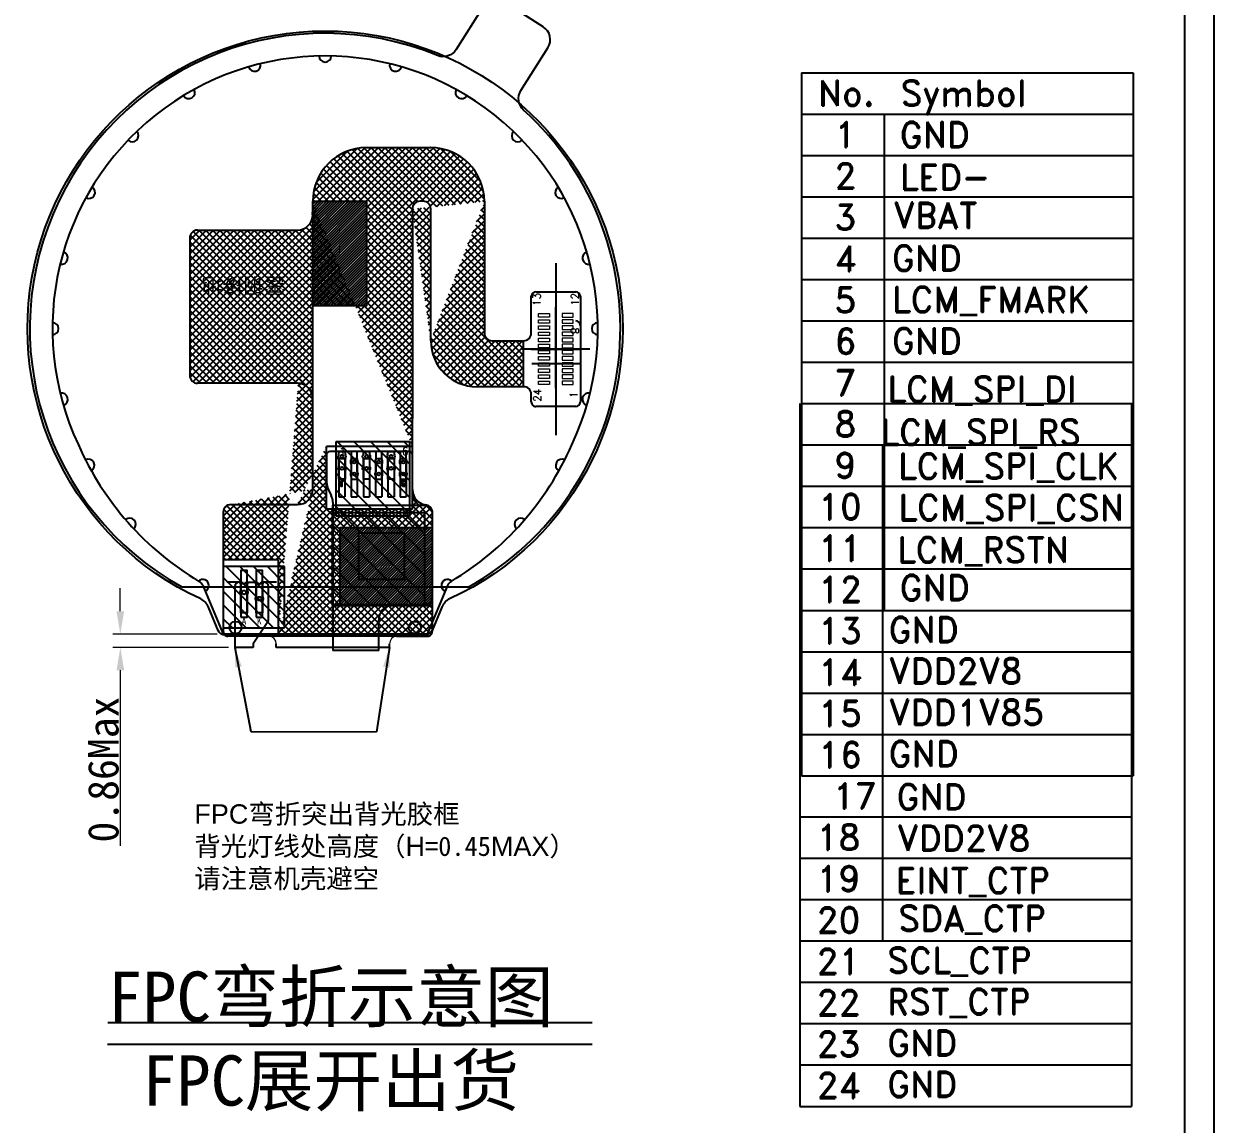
# Model space of a CAD drawing. Header units: millimetres. Extents: x 784 to 1591, y 435 to 646.
# Drawn here: x 1513.5 to 1591.2, y 505.7 to 577.5 of the extents above; entities that cross this region are included whole.
import ezdxf

# ---------------------------------------------------------------- set-up
doc = ezdxf.new("R2010")
doc.units = ezdxf.units.MM
doc.linetypes.add('CENTER', pattern=[50.800000000000004, 31.75, -6.349999999999999, 6.349999999999999, -6.349999999999999])
for name, color, linetype in [('dim', 3, 'Continuous'), ('DWG', 7, 'Continuous'), ('FPC', 33, 'Continuous'), ('FPC-LED', 30, 'Continuous'), ('FPC-O正面白油层', 7, 'Continuous'), ('FRAME', 154, 'Continuous'), ('保护膜', 6, 'Continuous'), ('标注', 3, 'Continuous'), ('铁框', 5, 'Continuous')]:
    doc.layers.add(name, color=color, linetype=linetype)
doc.styles.add('ROMAND', font='romand.shx', dxfattribs={"bigfont": 'chineset.shx'})
doc.styles.get("Standard").update_dxf_attribs({"font": 'txt', "bigfont": 'gbcbig.shx'})
doc.styles.add('宋', font='', dxfattribs={"height": 2})
doc.styles.add('宋体', font='')
doc.styles.add('工程', font='gbenor.shx', dxfattribs={"width": 1.25, "bigfont": 'gbcbig.shx'})
doc.styles.get('宋').set_extended_font_data('SimSun')
doc.styles.get('宋体').set_extended_font_data('SimSun')
doc.dimstyles.get("Standard").update_dxf_attribs({"dimtxt": 0.18, "dimasz": 0.18, "dimexe": 0.18, "dimexo": 0.0625, "dimgap": 0.09, "dimtad": 0, "dimzin": 0, "dimdsep": 46, "dimtxsty": 'Standard', "dimcen": 0, "dimadec": 0, "dimazin": 0, "dimtfac": 1, "dimtofl": 0, "dimtmove": 0, "dimatfit": 3, "dimfxl": 1, "dimtolj": 1, "dimtzin": 0, "dimarcsym": 0})
doc.dimstyles.new('标准', dxfattribs={"dimtxt": 2, "dimasz": 1.8, "dimexe": 0.5, "dimexo": 0.4, "dimgap": 0.1, "dimtad": 1, "dimzin": 1, "dimdsep": 46, "dimtxsty": '工程', "dimblk": 'CLOSEDBLANK', "dimcen": 0.09, "dimclrd": 3, "dimclre": 3, "dimclrt": 3, "dimadec": 0, "dimazin": 0, "dimtfac": 1, "dimtofl": 0, "dimtmove": 0, "dimatfit": 3, "dimldrblk": 'CLOSEDBLANK', "dimfxl": 1, "dimtolj": 1, "dimlwd": 0, "dimlwe": 0, "dimarcsym": 0})
pattern_1 = [(225, (2637.633885982892, 1070.04993622607), (0.2245064030267288, -0.2245064030267289), []), (315, (2637.633885982892, 1070.04993622607), (0.2245064030267289, 0.2245064030267288), [])]

# ---------------------------------------------------------------- blocks, each defined once
blk = doc.blocks.new('*D85')
at = {"color": 7, "lineweight": 0, "transparency": 16777216}
for p, q in [((1519.827208485689, 539.1748398307334), (1519.827208485689, 540.6748398307334)), ((1526.137717947577, 537.6748398307334), (1519.327208485689, 537.6748398307334)), ((1526.895897996096, 536.8148691398828), (1519.327208485689, 536.8148691398828)), ((1519.827208485689, 535.3148691398828), (1519.827208485689, 523.8606791957485))]:
    blk.add_line(p, q, dxfattribs=at)
at = {"color": 7, "transparency": 16777216}
for points in [[(1519.577208485689, 539.1748398307334), (1520.077208485689, 539.1748398307334), (1519.827208485689, 537.6748398307334)], [(1519.577208485689, 535.3148691398828), (1520.077208485689, 535.3148691398828), (1519.827208485689, 536.8148691398828)]]:
    blk.add_solid(points, dxfattribs=at)
at = {"layer": 'Defpoints', "color": 0, "transparency": 16777216}
for p in [(1519.827208485689, 537.6748398307334), (1526.537717947577, 537.6748398307334), (1527.295897996097, 536.8148691398828)]:
    blk.add_point(p, dxfattribs=at)
at = {"color": 7, "transparency": 16777216, "insert": (1518.727208485689, 528.8377741678158), "char_height": 2, "attachment_point": 5, "rotation": 90, "style": '宋体'}
blk.add_mtext('\\A1;0.86Max', dxfattribs=at)
blk = doc.blocks.new('_ClosedBlank')
at = {"color": 0, "linetype": 'ByBlock', "lineweight": -2}
for p, q in [((-1, 0.1666666666666666), (0, 0)), ((-1, 0.1666666666666666), (-1, -0.1666666666666666)), ((0, 0), (-1, -0.1666666666666666))]:
    blk.add_line(p, q, dxfattribs=at)
blk = doc.blocks.new('f')
h = blk.add_hatch()
h.set_pattern_fill('ANSI31', color=2, scale=0.2, style=0)
h.set_pattern_definition([(45, (236.848330960669, 0), (-0.4490128060534576, 0.4490128060534577), [])])
h.paths.add_polyline_path([(485.9467499625166, 191.7858586389511), (481.9467499625167, 191.785858638951), (481.9467499625166, 187.785858638951), (485.9467499625166, 187.785858638951)])
at = {"color": 2}
for p, q in [((481.9467499625166, 191.785858638951), (485.9467499625166, 191.785858638951)), ((481.9467499625166, 187.785858638951), (481.9467499625167, 191.785858638951)), ((485.9467499625166, 191.785858638951), (485.9467499625166, 187.785858638951)), ((485.9467499625166, 187.785858638951), (481.9467499625166, 187.785858638951))]:
    blk.add_line(p, q, dxfattribs=at)
blk = doc.blocks.new('24PP')
at = {"color": 1, "linetype": 'CENTER'}
for p, q in [((2882.854864394058, 144.1088569521853), (2882.854864394058, 132.883562968108)), ((2885.077635341584, 138.4962099601462), (2880.632093446533, 138.4962099601462))]:
    blk.add_line(p, q, dxfattribs=at)
at = {"layer": 'FPC', "color": 4, "linetype": 'Continuous', "lineweight": 5}
for p, q in [((2881.714864394058, 140.8112099601458), (2882.444864394058, 140.8112099601462)), ((2881.714864394058, 140.5812099601462), (2881.714864394058, 140.8112099601458)), ((2882.444864394058, 140.8112099601462), (2882.444864394058, 140.5812099601462)), ((2883.994864394058, 140.8112099601462), (2883.264864394057, 140.8112099601462)), ((2883.264864394057, 140.8112099601462), (2883.264864394057, 140.5812099601462)), ((2883.994864394058, 140.5812099601462), (2883.994864394058, 140.8112099601462)), ((2882.444864394058, 140.5812099601462), (2881.714864394058, 140.5812099601462)), ((2881.714864394058, 140.4112099601462), (2882.444864394058, 140.4112099601462)), ((2881.714864394058, 140.1812099601466), (2881.714864394058, 140.4112099601462)), ((2882.444864394058, 140.1812099601466), (2881.714864394058, 140.1812099601466)), ((2881.714864394058, 140.0112099601465), (2882.444864394058, 140.0112099601465)), ((2881.714864394058, 139.781209960147), (2881.714864394058, 140.0112099601465)), ((2882.444864394058, 140.4112099601462), (2882.444864394058, 140.1812099601466)), ((2882.444864394058, 140.0112099601465), (2882.444864394058, 139.781209960147)), ((2883.264864394057, 140.5812099601462), (2883.994864394058, 140.5812099601462)), ((2883.994864394058, 140.4112099601462), (2883.264864394057, 140.4112099601462)), ((2883.264864394057, 140.4112099601462), (2883.264864394057, 140.1812099601466)), ((2883.264864394057, 140.1812099601466), (2883.994864394058, 140.1812099601466)), ((2883.994864394058, 140.0112099601465), (2883.264864394058, 140.0112099601465)), ((2883.264864394058, 140.0112099601465), (2883.264864394058, 139.781209960147)), ((2883.994864394058, 140.1812099601466), (2883.994864394058, 140.4112099601462)), ((2883.994864394058, 139.781209960147), (2883.994864394058, 140.0112099601465)), ((2882.444864394058, 139.781209960147), (2881.714864394058, 139.781209960147)), ((2881.714864394058, 139.6112099601469), (2882.444864394058, 139.6112099601469)), ((2881.714864394058, 139.3812099601473), (2881.714864394058, 139.6112099601469)), ((2882.444864394058, 139.3812099601473), (2881.714864394058, 139.3812099601473)), ((2881.714864394058, 138.9812099601459), (2881.714864394058, 139.2112099601472)), ((2881.714864394058, 139.2112099601472), (2882.444864394058, 139.2112099601477)), ((2882.444864394058, 139.6112099601469), (2882.444864394058, 139.3812099601473)), ((2882.444864394058, 139.2112099601477), (2882.444864394058, 138.9812099601463)), ((2883.264864394058, 139.781209960147), (2883.994864394058, 139.781209960147)), ((2883.994864394058, 139.6112099601469), (2883.264864394058, 139.6112099601469)), ((2883.264864394058, 139.6112099601469), (2883.264864394058, 139.3812099601473)), ((2883.264864394058, 139.3812099601473), (2883.994864394058, 139.3812099601473)), ((2883.994864394058, 139.2112099601477), (2883.264864394058, 139.2112099601477)), ((2883.264864394058, 139.2112099601477), (2883.264864394058, 138.9812099601463)), ((2883.994864394058, 139.3812099601473), (2883.994864394058, 139.6112099601469)), ((2883.994864394058, 138.9812099601463), (2883.994864394058, 139.2112099601477)), ((2882.444864394058, 138.9812099601463), (2881.714864394058, 138.9812099601459)), ((2881.714864394058, 138.5812099601462), (2881.714864394058, 138.8112099601458)), ((2881.714864394058, 138.8112099601458), (2882.444864394058, 138.8112099601462)), ((2882.444864394058, 138.5812099601467), (2881.714864394058, 138.5812099601462)), ((2881.714864394058, 138.1812099601466), (2881.714864394058, 138.4112099601462)), ((2881.714864394058, 138.4112099601462), (2882.444864394058, 138.4112099601462)), ((2882.444864394058, 138.8112099601462), (2882.444864394058, 138.5812099601467)), ((2882.444864394058, 138.4112099601462), (2882.444864394058, 138.1812099601466)), ((2883.264864394058, 138.9812099601463), (2883.994864394058, 138.9812099601463)), ((2883.994864394058, 138.8112099601462), (2883.264864394058, 138.8112099601462)), ((2883.264864394058, 138.8112099601462), (2883.264864394058, 138.5812099601467)), ((2883.264864394058, 138.5812099601467), (2883.994864394058, 138.5812099601467)), ((2883.994864394058, 138.4112099601462), (2883.264864394058, 138.4112099601462)), ((2883.264864394058, 138.4112099601462), (2883.264864394058, 138.1812099601466)), ((2883.994864394058, 138.5812099601467), (2883.994864394058, 138.8112099601462)), ((2883.994864394058, 138.1812099601466), (2883.994864394058, 138.4112099601462)), ((2882.444864394058, 138.1812099601466), (2881.714864394058, 138.1812099601466)), ((2881.714864394058, 137.781209960147), (2881.714864394058, 138.0112099601465)), ((2881.714864394058, 138.0112099601465), (2882.444864394058, 138.0112099601465)), ((2882.444864394058, 137.781209960147), (2881.714864394058, 137.781209960147)), ((2881.714864394058, 137.3812099601473), (2881.714864394058, 137.6112099601469)), ((2881.714864394058, 137.6112099601469), (2882.444864394058, 137.6112099601469)), ((2882.444864394058, 138.0112099601465), (2882.444864394058, 137.781209960147)), ((2882.444864394058, 137.6112099601469), (2882.444864394058, 137.3812099601473)), ((2883.264864394058, 138.1812099601466), (2883.994864394058, 138.1812099601466)), ((2883.994864394058, 138.0112099601465), (2883.264864394058, 138.0112099601465)), ((2883.264864394058, 138.0112099601465), (2883.264864394058, 137.781209960147)), ((2883.264864394058, 137.781209960147), (2883.994864394058, 137.781209960147)), ((2883.264864394058, 137.6112099601469), (2883.264864394058, 137.3812099601473)), ((2883.994864394058, 137.6112099601469), (2883.264864394058, 137.6112099601469)), ((2883.994864394058, 137.781209960147), (2883.994864394058, 138.0112099601465)), ((2883.994864394058, 137.3812099601473), (2883.994864394058, 137.6112099601469)), ((2882.444864394058, 137.3812099601473), (2881.714864394058, 137.3812099601473)), ((2881.714864394058, 136.9812099601459), (2881.714864394058, 137.2112099601472)), ((2881.714864394058, 137.2112099601472), (2882.444864394058, 137.2112099601472)), ((2882.444864394058, 136.9812099601463), (2881.714864394058, 136.9812099601459)), ((2881.714864394058, 136.5812099601462), (2881.714864394058, 136.8112099601458)), ((2881.714864394058, 136.8112099601458), (2882.444864394058, 136.8112099601462)), ((2882.444864394058, 137.2112099601472), (2882.444864394058, 136.9812099601463)), ((2882.444864394058, 136.8112099601462), (2882.444864394058, 136.5812099601462)), ((2883.264864394058, 137.3812099601473), (2883.994864394058, 137.3812099601473)), ((2883.264864394058, 137.2112099601472), (2883.264864394058, 136.9812099601463)), ((2883.994864394058, 137.2112099601472), (2883.264864394058, 137.2112099601472)), ((2883.264864394058, 136.9812099601463), (2883.994864394058, 136.9812099601463)), ((2883.264864394058, 136.8112099601462), (2883.264864394058, 136.5812099601462)), ((2883.994864394058, 136.8112099601462), (2883.264864394058, 136.8112099601462)), ((2883.994864394058, 136.9812099601463), (2883.994864394058, 137.2112099601472)), ((2883.994864394058, 136.5812099601462), (2883.994864394058, 136.8112099601462)), ((2882.444864394058, 136.5812099601462), (2881.714864394058, 136.5812099601462)), ((2881.714864394058, 136.1812099601466), (2881.714864394058, 136.4112099601462)), ((2881.714864394058, 136.4112099601462), (2882.444864394058, 136.4112099601462)), ((2882.444864394058, 136.1812099601466), (2881.714864394058, 136.1812099601466)), ((2882.444864394058, 136.4112099601462), (2882.444864394058, 136.1812099601466)), ((2883.264864394058, 136.5812099601462), (2883.994864394058, 136.5812099601462)), ((2883.264864394058, 136.4112099601462), (2883.264864394058, 136.1812099601466)), ((2883.994864394058, 136.4112099601462), (2883.264864394058, 136.4112099601462)), ((2883.264864394058, 136.1812099601466), (2883.994864394058, 136.1812099601466)), ((2883.994864394058, 136.1812099601466), (2883.994864394058, 136.4112099601462))]:
    blk.add_line(p, q, dxfattribs=at)

msp = doc.modelspace()

# ---------------------------------------------------------------- hatches: boundary and pattern name
h = msp.add_hatch()
h.set_pattern_fill('ANSI37', color=5, scale=0.1, style=0)
h.set_pattern_definition(pattern_1)
h.paths.add_polyline_path([(1540.181390864143, 539.5303772373952), (1534.181390864143, 539.5303772373952), (1534.181390864143, 544.6286236122742), (1540.181390864143, 544.6286236122742)], flags=16)
h.paths.add_polyline_path([(1532.391318388371, 565.9286236116404), (1535.906738117902, 565.9286236116404), (1535.906738117902, 559.0967022018781), (1532.391318388371, 559.0967022018781)], flags=17)
edge = h.paths.add_edge_path()
edge.add_line((1537.860099187425, 537.5413689114878), (1530.141963765487, 537.5413070443936))
edge.add_line((1537.860099187425, 537.5413689114878), (1539.891318389051, 537.541368911487))
edge.add_arc((1539.891318389051, 537.8413689114866), 0.3, 269.9999999999479, 360.0000000000391)
edge.add_line((1540.191318389051, 545.6286236122805), (1540.191318389051, 537.8413689114866))
edge.add_arc((1539.697560663905, 545.6340823218641), 0.4937878984461769, 359.3665956732287, 442.9711489085166)
edge.add_arc((1539.891230672406, 547.1151537805922), 0.9999122872956046, 179.9955760034254, 262.3421396222793)
edge.add_line((1538.891318388091, 545.8285973303375), (1538.891318388091, 547.1150765732317))
edge.add_line((1538.891318388091, 545.8285973303375), (1533.291285982892, 545.8285973303375))
edge.add_line((1533.291285982892, 545.8285973303375), (1533.291285982892, 549.9285973303374))
edge.add_arc((1531.391247020647, 547.1286949807643), 1.000071370270443, 270.0040888359953, 359.9959111640177)
edge.add_line((1527.045927585883, 546.1286236130406), (1531.391318389391, 546.1286236130405))
edge.add_arc((1527.046154400628, 545.6283967975348), 0.5002268669274116, 90.02597926856303, 179.974020731476)
edge.add_line((1526.545927585123, 545.6286236122805), (1526.545897038409, 542.5225666156213))
edge.add_line((1530.141963765487, 542.5225666156211), (1526.545897038409, 542.5225666156211))
edge.add_line((1530.141963765487, 537.5414097463572), (1530.141963765487, 542.5225666156211))
edge.add_line((1532.391318388371, 547.1286236120206), (1532.391318388371, 565.9286236116405))
edge.add_line((1538.891318388091, 549.9285973303374), (1533.291285982892, 549.9285973303374))
edge.add_line((1538.891318388091, 549.9285973303374), (1538.891318388091, 551.7498362260699))
edge.add_line((1538.891318388091, 565.4286236134205), (1538.891318388091, 551.7498362260699))
edge.add_arc((1543.091380706771, 556.8286859314405), 3.00003627576, 180.0011901909018, 269.9988098186017)
edge.add_line((1546.155175958695, 553.8286236130607), (1543.091318387871, 553.8286236130607))
edge.add_line((1546.155175958695, 553.8286236130607), (1546.155175958695, 556.8286236125406))
edge.add_line((1544.091318389391, 556.8286236125405), (1546.155175958695, 556.8286236125405))
edge.add_arc((1544.091202297926, 557.328507521835), 0.4998839227748116, 179.9866938087497, 270.0133061912112)
edge.add_line((1543.591318388631, 565.9286236116404), (1543.591318388631, 557.3286236133006))
edge.add_line((1540.091318388391, 556.8286236125405), (1540.091318388391, 565.4286236134205))
edge.add_arc((1539.591102622743, 565.4284078459909), 0.5002158121838584, 0.02471445825400033, 89.97528583151653)
edge.add_arc((1539.391202297385, 565.428739702347), 0.4998839227736608, 89.98669380871057, 180.0133059037828)
edge.add_arc((1540.091246516551, 565.9285517398005), 3.50004232172, 0.001176546599485357, 89.99882346279986)
edge.add_line((1535.891318388611, 569.4286236118805), (1540.091318388391, 569.4286236118805))
edge.add_arc((1535.891391096111, 565.9285509041406), 3.50004232172, 90.00119022461064, 179.9988097849972)
h = msp.add_hatch()
h.set_pattern_fill('ANSI31', color=2, style=0)
h.set_pattern_definition([(225, (2175.562566212801, 1077.202408840637), (0.08838834764831843, -0.08838834764831845), [])])
h.paths.add_polyline_path([(1532.391318388371, 565.9286236116544), (1535.906738117902, 565.9286236116544), (1535.906738117902, 559.0967022018921), (1532.391318388371, 559.0967022018921)])
h = msp.add_hatch()
h.set_pattern_fill('ANSI37', color=2, scale=0.1, angle=180)
h.set_pattern_definition(pattern_1)
h.paths.add_polyline_path([(1531.391318388371, 554.0483941492274, -0.4142135623730951), (1532.391318388371, 553.0483941492274), (1532.391318388371, 565.0463494782539, -0.4142135623730951), (1531.391318388371, 564.0463494782539), (1524.859634827091, 564.0463494782539, 0.4142135623730951), (1524.359634827091, 563.5463494782539), (1524.359634827091, 554.5483941492274, 0.4142135623730951), (1524.859634827091, 554.0483941492274)])
h.paths.add_polyline_path([(1535.839908335195, 562.63475233737), (1532.088222941936, 562.63475233737), (1532.088222941936, 561.4718309890554), (1535.839908335195, 561.4718309890554)], flags=9)
h.paths.add_polyline_path([(1530.955290556018, 561.5528015289462), (1524.702481567254, 561.5528015289462), (1524.702481567254, 559.6145992817552), (1530.955290556018, 559.6145992817552)], flags=24)
h = msp.add_hatch()
h.set_pattern_fill('ANSI31', color=2, style=0)
h.set_pattern_definition([(225, (2175.562566212801, 1077.202408840624), (0.08838834764831843, -0.08838834764831845), [])])
h.paths.add_polyline_path([(1540.181390864143, 539.5303772373952), (1534.181390864143, 539.5303772373952), (1534.181390864143, 544.6286236122742), (1540.181390864143, 544.6286236122742)])

# ---------------------------------------------------------------- linework, layer by layer
at = {"color": 7}
for p, q in [((1564.283568408388, 574.3117074603459), (1564.283568408387, 528.4350124386953)), ((1564.187902011433, 552.733051000478), (1564.187902011432, 506.8563559788273)), ((1525.212990145392, 540.8440098901168), (1526.537717947577, 537.6748398307334)), ((1585.92988840284, 539.2295289143784), (1585.929888402841, 528.435012438695)), ((1539.854063760821, 537.6748398307335), (1526.537717947577, 537.6748398307335)), ((1585.834222005885, 517.6508724545105), (1585.834222005886, 506.8563559788271))]:
    msp.add_line(p, q, dxfattribs=at)
at = {"color": 30, "linetype": 'Continuous'}
for p, q in [((1535.891318388611, 569.4286236118945), (1540.091318388391, 569.4286236118945)), ((1532.391318388371, 547.1286236120345), (1532.391318388371, 565.9286236116544)), ((1539.591318387631, 565.9286236116544), (1539.391318388851, 565.9286236116544)), ((1543.591318388631, 565.9286236116544), (1543.591318388631, 557.3286236133146)), ((1538.891318388091, 565.4286236134345), (1538.891318388091, 551.7498362260839)), ((1540.091318388391, 556.8286236125545), (1540.091318388391, 565.4286236134345)), ((1546.654988164251, 557.3149210880583), (1546.654988164251, 559.7286236126496)), ((1546.954988163691, 560.0286236121005), (1549.554988165611, 560.0286236121005)), ((1549.854988165051, 559.7286236126604), (1549.854988165051, 552.8286236115407)), ((1546.654988164251, 557.3149210880722), (1546.654988164251, 557.8286236115345)), ((1546.654988164251, 557.3149210880583), (1546.654988164251, 557.8286236115206)), ((1549.854988165051, 557.8286236115345), (1549.854988165051, 552.8286236115546)), ((1549.854988165051, 557.8286236115206), (1549.854988165051, 552.8286236115407)), ((1544.091318389391, 556.8286236125545), (1546.155175958695, 556.8286236125545)), ((1546.155175958695, 553.8286236130746), (1543.091318387871, 553.8286236130746)), ((1546.654988164251, 552.8286236115407), (1546.654988164251, 553.342326137543)), ((1546.654988164251, 552.8286236115546), (1546.654988164251, 553.3286236123146)), ((1546.654988164251, 552.8286236115407), (1546.654988164251, 553.3286236123007)), ((1549.554988165611, 552.5286236121144), (1546.954988163691, 552.5286236121144)), ((1549.554988165611, 552.5286236121005), (1546.954988163691, 552.5286236121005)), ((1549.554988165611, 552.5286236121005), (1546.954988163691, 552.5286236121005)), ((1526.545927585123, 545.6286236122944), (1526.545897038409, 542.5225666156351)), ((1527.045927585883, 546.1286236130546), (1531.391318389391, 546.1286236130545)), ((1540.191318389051, 545.6286236122944), (1540.191318389051, 537.8413689115005)), ((1526.545897038409, 542.5225666156351), (1526.545897038409, 537.8413647160671))]:
    msp.add_line(p, q, dxfattribs=at)
at = {"color": 30}
for p, q in [((1524.359634827091, 563.5463494782539), (1524.359634827091, 554.5483941492274)), ((1531.391318388371, 554.0483941492274), (1524.859634827091, 554.0483941492274)), ((1537.855549952611, 537.5413927475547), (1538.391362179588, 537.5413822085961)), ((1537.860099187425, 537.5413689115016), (1539.891318389051, 537.5413689115009)), ((1537.395886517035, 536.8148691398828), (1530.003338112464, 536.8148691398828)), ((1536.69589703865, 536.6149), (1533.695896957494, 536.6149))]:
    msp.add_line(p, q, dxfattribs=at)
at = {"color": 7, "linetype": 'Continuous', "ltscale": 0.1}
for p, q in [((1548.254988164651, 553.7372350875012), (1548.254988164651, 559.0273171108056)), ((1548.254988164651, 558.8200121366999), (1548.254988164651, 553.5299301133955))]:
    msp.add_line(p, q, dxfattribs=at)
at = {"color": 1, "linetype": 'Continuous', "ltscale": 0.1}
for p, q in [((1548.254988164651, 557.8700121361439), (1548.254988164651, 552.5799301128395)), ((1548.254988164651, 557.8700121361301), (1548.254988164651, 552.5799301128257))]:
    msp.add_line(p, q, dxfattribs=at)
for p, q in [((1546.155175958695, 553.8286236130746), (1546.155175958695, 556.8286236125545)), ((1546.155175958695, 553.8286236130607), (1546.155175958695, 556.8286236125406)), ((1530.141963765488, 542.5225666156351), (1526.545897038409, 542.5225666156351)), ((1530.141963765488, 537.5414097463712), (1530.141963765488, 542.5225666156351)), ((1527.700089787822, 540.8881789975549), (1527.700089787823, 541.0769248584365)), ((1529.100089787822, 540.8881789975549), (1529.100089787823, 541.0769248584365))]:
    msp.add_line(p, q)
at = {"color": 1, "linetype": 'CENTER', "ltscale": 0.1}
for p, q in [((1549.870259447448, 556.2786236121005), (1546.561147739376, 556.2786236121005)), ((1546.639716881854, 556.2786236121005), (1549.948828589926, 556.2786236121005)), ((1549.870259447448, 555.3286236115446), (1546.561147739377, 555.3286236115446))]:
    msp.add_line(p, q, dxfattribs=at)
at = {"color": 32}
for p, q in [((1538.891318388091, 547.649836226084), (1538.891318388091, 551.7498362260839)), ((1538.891318388091, 547.1152309871397), (1538.891318388091, 547.649836226084)), ((1538.891318388091, 547.1152309871397), (1538.891318388091, 547.649836226084))]:
    msp.add_line(p, q, dxfattribs=at)
at = {"color": 1}
for p, q in [((1533.291285982892, 545.8285973303375), (1533.291285982892, 549.9285973303374)), ((1538.891318388091, 549.9285973303374), (1533.291285982892, 549.9285973303374)), ((1538.891318388091, 547.1152309871259), (1538.891318388091, 549.9285973303374)), ((1538.891318388091, 545.8285973303375), (1538.891318388091, 547.1150765732318)), ((1538.891318388091, 545.8285973303375), (1533.291285982892, 545.8285973303375))]:
    msp.add_line(p, q, dxfattribs=at)
at = {"color": 1, "linetype": 'Continuous'}
for p, q in [((1534.091318386891, 549.1286236132682), (1534.091318386891, 546.6286236140879)), ((1534.491318386991, 549.1286236132682), (1534.091318386891, 549.1286236132682)), ((1534.491318386991, 549.1286236132682), (1534.491318386991, 546.6286236140879)), ((1534.891318387091, 549.1286236132682), (1534.891318387091, 546.6286236140879)), ((1535.291318387191, 549.1286236132682), (1534.891318387091, 549.1286236132682)), ((1535.291318387191, 549.1286236132682), (1535.291318387191, 546.6286236140879)), ((1535.691318387291, 549.1286236132682), (1535.691318387291, 546.6286236140879)), ((1536.091318387391, 549.1286236132682), (1535.691318387291, 549.1286236132682)), ((1536.091318387391, 549.1286236132682), (1536.091318387391, 546.6286236140879)), ((1536.491318387491, 549.1286236132682), (1536.491318387491, 546.6286236140879)), ((1536.891318387591, 549.1286236132682), (1536.491318387491, 549.1286236132682)), ((1536.891318387591, 549.1286236132682), (1536.891318387591, 546.6286236140879)), ((1537.291318387691, 549.1286236132682), (1537.291318387691, 546.6286236140879)), ((1537.691318387791, 549.1286236132682), (1537.291318387691, 549.1286236132682)), ((1537.691318387791, 549.1286236132682), (1537.691318387791, 546.6286236140879)), ((1538.091318387891, 549.1286236132682), (1538.091318387891, 546.6286236140879)), ((1538.491318387991, 549.1286236132682), (1538.091318387891, 549.1286236132682)), ((1538.491318387991, 549.1286236132682), (1538.491318387991, 546.6286236140879)), ((1534.091318386891, 546.6286236140879), (1534.491318386991, 546.6286236140879)), ((1534.891318387091, 546.6286236140879), (1535.291318387191, 546.6286236140879)), ((1535.691318387291, 546.6286236140879), (1536.091318387391, 546.6286236140879)), ((1536.491318387491, 546.6286236140879), (1536.891318387591, 546.6286236140879)), ((1537.291318387691, 546.6286236140879), (1537.691318387791, 546.6286236140879)), ((1538.091318387891, 546.6286236140879), (1538.491318387991, 546.6286236140879))]:
    msp.add_line(p, q, dxfattribs=at)
at = {"color": 2}
for p in [(1527.300089787822, 540.7769248584364), (1528.495897038408, 536.8148691398828)]:
    msp.add_line(p, (1527.295897996097, 536.8148691398828), dxfattribs=at)
at = {"color": 6, "linetype": 'Continuous', "flags": 128}
msp.add_lwpolyline([(1541.319663583954, 539.9702208122299, 0.1882209009049187), (1540.814934477776, 539.446811389033), (1540.179148292531, 537.9224336599241, -0.3026797303866218), (1539.717677440935, 537.6149035358185), (1526.674090333506, 537.6149035358189, -0.3026797303864733), (1526.21261948191, 537.9224336599241), (1525.576833296664, 539.446811389033, 0.188220900904935), (1525.072104190487, 539.9702208122299, -4.56310782747496)], format="xyb", close=True, dxfattribs=at)
at = {"color": 2}
msp.add_lwpolyline([(1524.859634827091, 564.0463494782539), (1531.391318388371, 564.0463494782539, 0.4142135623730951), (1532.391318388371, 565.0463494782539), (1532.391318388371, 565.9286236116405)], format="xyb", dxfattribs=at)
for points in [[(1532.391318388371, 565.9286236116544), (1535.906738117902, 565.9286236116544), (1535.906738117902, 559.0967022018921), (1532.391318388371, 559.0967022018921)], [(1540.181390864143, 539.5303772373952), (1534.181390864143, 539.5303772373952), (1534.181390864143, 544.6286236122742), (1540.181390864143, 544.6286236122742)]]:
    msp.add_lwpolyline(points, close=True, dxfattribs=at)
at = {"lineweight": -3}
msp.add_lwpolyline([(1533.695897039169, 546.0998281140676), (1539.691170640981, 546.0998281140676, -0.414213562373095), (1540.191170640981, 545.5998281140676), (1540.19117064098, 540.0998281143472, -0.4142135623731078), (1539.69117064098, 539.5998281143472), (1533.695897039169, 539.5998281143472)], format="xyb", close=True, dxfattribs=at)
msp.add_lwpolyline([(1535.384090202177, 544.2643982612451), (1535.384090202177, 541.2643982612451), (1538.384090202177, 541.2643982612451), (1538.384090202178, 544.2643982612447)], close=True, dxfattribs=at)
at = {"color": 30, "linetype": 'Continuous'}
for centre, radius, start, end in [((1535.891391096111, 565.9285509041546), 3.50004232172, 90.0011902246106, 179.9988097849907), ((1540.091246516551, 565.9285517398145), 3.50004232172, 0.001176546592977864, 89.9988234627999), ((1543.091380706771, 556.8286859314545), 3.00003627576, 180.0011901908953, 269.9988098186017)]:
    msp.add_arc(centre, radius, start, end, dxfattribs=at)
at = {"color": 30}
for centre, radius, start, end in [((1539.391202297385, 565.428739702361), 0.4998839227736608, 89.98669380870898, 180.013305903786), ((1539.591102622743, 565.4284078460048), 0.5002158121838584, 0.0247144582461541, 89.97528583151268), ((1524.859634827091, 563.5463494782539), 0.5, 90, 180), ((1546.954990659086, 559.728621117265), 0.3000024948457038, 90.00047658143627, 179.9995234206091), ((1549.554985674448, 559.7286211214972), 0.3000024906135625, 0.0004757731678828146, 89.99952422679304), ((1549.554985674448, 557.8286211203713), 0.3000024906135625, 0.0004757731678828416, 89.99952422680607), ((1544.091202297926, 557.3285075218489), 0.4998839227748116, 179.986693808748, 270.0133061912128), ((1524.859634827091, 554.5483941492274), 0.5, 180, 270), ((1531.391318388371, 553.0483941492274), 1, 0, 90), ((1546.954877581928, 552.8285130297912), 0.2998894380647538, 179.9788726521492, 270.0211273478247), ((1546.954877581928, 552.8285130297774), 0.2998894380647538, 179.9788726521492, 270.0211273478247), ((1546.954877581928, 552.8285130297774), 0.2998894380647538, 179.9788726521492, 270.0211273478247), ((1549.554985670216, 552.8286261069496), 0.3000024948455903, 270.0004765814493, 359.9995234186158), ((1549.554985670216, 552.8286261069358), 0.3000024948455903, 270.0004765814493, 359.9995234186158), ((1549.554985670216, 552.8286261069358), 0.3000024948455903, 270.0004765814363, 359.9995234186158), ((1531.391247020648, 547.1286949807782), 1.000071370270443, 270.0040888359995, 359.9959111640135), ((1539.891230672406, 547.1151537806061), 0.9999122872956046, 179.9955760034273, 262.3421396222798), ((1539.891230672406, 547.1151537806061), 0.9999122872956046, 179.9955760034273, 262.3421396222922), ((1527.046154400629, 545.6283967975488), 0.5002268669274116, 90.02597926856859, 179.9740207314705), ((1539.697560663905, 545.6340823218779), 0.4937878984461769, 359.3665956732256, 82.9711489085222), ((1539.697560663905, 545.6340823218779), 0.4937878984461769, 359.3665956732256, 82.97114890852293), ((1526.845897038409, 537.8413647160671), 0.3, 179.9999999999609, 270.0000000000521), ((1539.891318389052, 537.8413689115005), 0.3, 269.9999999999479, 3.908265592582369e-11)]:
    msp.add_arc(centre, radius, start, end, dxfattribs=at)
at = {"color": 32, "linetype": 'Continuous'}
for centre, start, end in [((1546.155175958695, 557.3286236125545), 269.9999999999739, 358.4296097450177), ((1546.155175958695, 557.3286236125406), 269.9999999999739, 358.4296097450177), ((1546.155175958695, 553.3286236130746), 1.570390254982311, 90.00000000002606), ((1546.155175958695, 553.3286236130607), 1.570390254982311, 90.00000000002606)]:
    msp.add_arc(centre, 0.5, start, end, dxfattribs=at)
at = {"layer": 'dim', "color": 7}
for p, q in [((1564.283568408388, 574.3117074603459), (1585.929888402841, 574.3117074603459)), ((1585.929888402841, 574.3117074603459), (1585.92988840284, 539.229528914378)), ((1564.283568408388, 571.6130783414254), (1585.929888402841, 571.6130783414261)), ((1569.680826646229, 571.6130783414256), (1569.680826646229, 539.229528914378)), ((1585.929888402841, 571.613078341425), (1585.929888402841, 539.229528914378)), ((1564.283568408388, 568.9144492225049), (1585.929888402841, 568.9144492225049)), ((1564.283568408388, 566.2158201035842), (1585.929888402841, 566.2158201035844)), ((1564.283568408388, 563.5171909846639), (1585.929888402841, 563.517190984663)), ((1564.283568408388, 560.8185618657434), (1585.929888402841, 560.8185618657434)), ((1564.283568408388, 558.1199327468224), (1585.929888402841, 558.1199327468224)), ((1564.283568408388, 555.4213036279024), (1585.929888402841, 555.4213036279024)), ((1564.283568408388, 552.7226745089819), (1585.929888402841, 552.722674508981)), ((1585.834222005886, 552.733051000478), (1585.834222005885, 517.65087245451)), ((1564.283568408388, 550.0240453900609), (1585.929888402841, 550.0240453900609)), ((1569.585160249274, 550.0344218815577), (1569.585160249274, 517.65087245451)), ((1585.834222005886, 550.034421881557), (1585.834222005886, 517.65087245451)), ((1564.283568408388, 547.3254162711404), (1585.929888402841, 547.3254162711404)), ((1564.283568408388, 544.6267871522194), (1585.929888402841, 544.6267871522194)), ((1564.283568408388, 541.9281580332989), (1585.929888402841, 541.9281580332989)), ((1564.283568408388, 539.229528914378), (1585.929888402841, 539.229528914378)), ((1564.283568408387, 539.229528914378), (1585.92988840284, 539.2295289143784)), ((1564.283568408387, 536.530899795457), (1585.929888402841, 536.530899795457)), ((1564.283568408387, 533.8322706765363), (1585.929888402841, 533.8322706765358)), ((1564.283568408387, 531.1336415576158), (1585.929888402841, 531.1336415576158)), ((1564.283568408387, 528.435012438695), (1585.929888402841, 528.435012438695)), ((1564.283568408387, 528.4350124386953), (1585.929888402841, 528.435012438695)), ((1564.187902011433, 525.7467598112725), (1585.834222005886, 525.7467598112725)), ((1564.187902011433, 523.0481306923515), (1585.834222005886, 523.0481306923515)), ((1564.187902011433, 520.349501573431), (1585.834222005886, 520.349501573431)), ((1564.187902011433, 517.65087245451), (1585.834222005886, 517.65087245451)), ((1564.187902011432, 517.65087245451), (1585.834222005885, 517.6508724545105)), ((1564.187902011432, 514.9522433355891), (1585.834222005886, 514.9522433355891)), ((1564.187902011432, 512.2536142166683), (1585.834222005886, 512.2536142166679)), ((1564.187902011432, 509.5549850977478), (1585.834222005886, 509.5549850977478)), ((1564.187902011432, 506.8563559788271), (1585.834222005886, 506.8563559788271)), ((1564.187902011432, 506.8563559788273), (1585.834222005886, 506.8563559788271))]:
    msp.add_line(p, q, dxfattribs=at)
at = {"layer": 'DWG', "color": 30, "lineweight": 0}
for p, q in [((1529.534679367599, 537.5414945447163), (1526.841347805642, 537.5416051918546)), ((1526.845897038409, 537.5413647160672), (1530.141963765488, 537.5414097463712)), ((1529.539228602021, 537.5413070444075), (1526.845897038409, 537.5413647160672)), ((1529.539228602021, 537.5413040486476), (1526.845897038409, 537.5413617203073)), ((1528.539183079991, 537.5412895475121), (1526.922473217624, 537.5412888343698))]:
    msp.add_line(p, q, dxfattribs=at)
for centre, start, end in [((1529.500894682724, 537.040272370589), 0.1179753316219786, 85.62485142461719), ((1537.8983844406, 537.0403305166391), 94.3751485753828, 179.882024668378)]:
    msp.add_arc(centre, 0.5024989887920518, start, end, dxfattribs=at)
at = {"layer": 'FPC', "lineweight": -3}
for p, q in [((1533.295897039171, 549.3998281125289), (1533.295897039172, 547.5707009005398)), ((1538.695897037928, 549.5998281125269), (1533.495897039172, 549.5998281125287)), ((1538.895897037929, 547.0864349884616), (1538.895897037928, 549.3998281125271)), ((1533.396082366609, 547.1344285600924), (1533.595711711733, 546.7226916765806)), ((1533.69589703917, 546.2864193361331), (1533.69589703917, 536.6149)), ((1540.195897038888, 540.0998281143472), (1540.195897038888, 545.5998281133072)), ((1537.69589703865, 539.5998281143472), (1539.695897038129, 539.5998281143472)), ((1536.69589703865, 536.6149), (1536.69589703865, 538.5998281143472))]:
    msp.add_line(p, q, dxfattribs=at)
at = {"layer": 'FPC', "color": 2}
for p, q in [((1527.600089787822, 541.0769248584363), (1527.775089787822, 541.0769248584363)), ((1528.025089787822, 541.0769248584363), (1528.775089787822, 541.0769248584365)), ((1529.025089787822, 541.0769248584365), (1529.200089787822, 541.0769248584363)), ((1529.500089787822, 538.5769248584363), (1529.500089787822, 540.7769248584364)), ((1528.495897038408, 537.0568640793338), (1529.500089787822, 538.5769248584363)), ((1528.495897038408, 537.0568464711595), (1528.495897038408, 536.8148691398828))]:
    msp.add_line(p, q, dxfattribs=at)
at = {"layer": 'FPC', "color": 30}
for p, q in [((1537.388544279347, 537.541289308763), (1528.539188684047, 537.54128930876)), ((1530.003338112464, 536.8148691398828), (1530.003338112464, 537.0429807564634)), ((1537.860099187425, 537.5413689115016), (1530.141963765488, 537.5413070444075)), ((1537.855549952611, 537.5413927475547), (1530.141971962474, 537.5414149478215)), ((1537.395886517035, 536.8148691398828), (1537.395886517035, 537.0413651904572))]:
    msp.add_line(p, q, dxfattribs=at)
at = {"layer": 'FPC', "ltscale": 2, "flags": 128}
for points in [[(1534.095897039268, 548.6469486394546), (1534.095897039268, 549.1201460417158, -0.3333333331504238), (1534.095897039268, 549.4201460415841), (1534.095897039268, 549.5998281125273), (1534.495897039367, 549.5998281125273), (1534.495897039367, 549.4201460415827, -0.33333333314719), (1534.495897039367, 549.1201460417167), (1534.495897039367, 548.6469486394537, -0.3333333331482004), (1534.495897039367, 548.3469486395873), (1534.495897039367, 547.7998281133475), (1534.095897039268, 547.7998281133475), (1534.095897039268, 548.3469486395863, -0.3333333331504238)], [(1535.695897037127, 548.6469486394546), (1535.695897037127, 549.1201460417158, -0.3333333331504238), (1535.695897037127, 549.4201460415841), (1535.695897037127, 549.5998281125273), (1536.095897037227, 549.5998281125273), (1536.095897037227, 549.4201460415827, -0.33333333314719), (1536.095897037227, 549.1201460417167), (1536.095897037227, 548.6469486394537, -0.3333333331482004), (1536.095897037227, 548.3469486395873), (1536.095897037227, 547.7998281133475), (1535.695897037127, 547.7998281133475), (1535.695897037127, 548.3469486395863, -0.3333333331504238)], [(1537.295897037528, 548.6469486394546), (1537.295897037528, 549.1201460417158, -0.3333333331504238), (1537.295897037528, 549.4201460415841), (1537.295897037528, 549.5998281125273), (1537.695897037627, 549.5998281125273), (1537.695897037627, 549.4201460415827, -0.33333333314719), (1537.695897037627, 549.1201460417167), (1537.695897037627, 548.6469486394537, -0.3333333331482004), (1537.695897037627, 548.3469486395873), (1537.695897037627, 547.7998281133475), (1537.295897037528, 547.7998281133475), (1537.295897037528, 548.3469486395863, -0.3333333331504238)]]:
    msp.add_lwpolyline(points, format="xyb", close=True, dxfattribs=at)
at = {"layer": 'FPC', "lineweight": -3, "flags": 128}
for points in [[(1535.295897039567, 547.7998281133475), (1535.295897039567, 547.9814038789352, 0.3333333331482004), (1535.295897039567, 548.2814038788013), (1535.295897039567, 548.7546012810647, 0.33333333314719), (1535.295897039568, 549.0546012809307), (1535.295897039567, 549.5998281125273), (1534.895897039467, 549.5998281125273), (1534.895897039467, 549.054601280932, 0.3333333331504238), (1534.895897039467, 548.7546012810637), (1534.895897039467, 548.2814038788026, 0.3333333331504238), (1534.895897039467, 547.9814038789343), (1534.895897039467, 547.7998281133475)], [(1536.895897037428, 547.7998281133475), (1536.895897037427, 547.9814038789352, 0.3333333331482004), (1536.895897037428, 548.2814038788013), (1536.895897037428, 548.7546012810647, 0.33333333314719), (1536.895897037428, 549.0546012809307), (1536.895897037428, 549.5998281125273), (1536.495897037328, 549.5998281125273), (1536.495897037328, 549.054601280932, 0.3333333331504238), (1536.495897037328, 548.7546012810637), (1536.495897037328, 548.2814038788026, 0.3333333331504238), (1536.495897037328, 547.9814038789343), (1536.495897037328, 547.7998281133475)], [(1538.495897037828, 547.7998281133475), (1538.495897037827, 547.9814038789352, 0.3333333331482004), (1538.495897037828, 548.2814038788013), (1538.495897037828, 548.7546012810647, 0.33333333314719), (1538.495897037829, 549.0546012809307), (1538.495897037828, 549.5998281125273), (1538.095897037728, 549.5998281125273), (1538.095897037728, 549.054601280932, 0.3333333331504238), (1538.095897037728, 548.7546012810637), (1538.095897037728, 548.2814038788026, 0.3333333331504238), (1538.095897037728, 547.9814038789343), (1538.095897037728, 547.7998281133475)]]:
    msp.add_lwpolyline(points, format="xyb", close=True, dxfattribs=at)
at = {"layer": 'FPC', "lineweight": -3}
for points in [[(1534.245897038987, 547.7125940917269), (1534.295897038046, 547.7125940917269), (1534.295897038046, 547.3125940916273), (1534.245897038987, 547.3125940916273), (1534.195897037387, 547.372168552107), (1534.195897037387, 547.440253676287), (1534.245897038987, 547.3806791904069)], [(1538.479230363008, 547.5168494108273), (1538.454230364747, 547.491317498467), (1538.412563711987, 547.4657855861071), (1538.370897038907, 547.457274950347), (1538.329230375987, 547.457274950347), (1538.287563707987, 547.4657855861071), (1538.237563703848, 547.4998281367668), (1538.237563703848, 547.4828068627069), (1538.245897037447, 547.4317430379872), (1538.254230368506, 547.4062111027672), (1538.270897038247, 547.3806791904069), (1538.295897039047, 547.3636579163469), (1538.320897037307, 547.3551472780471), (1538.370897038907, 547.3551472780471), (1538.395897037166, 547.3636579163469), (1538.420897037966, 547.3806791904069), (1538.437563712787, 547.4062111027672), (1538.479230363008, 547.4062111027672), (1538.470897039566, 547.3806791904069), (1538.445897038766, 547.346636642287), (1538.404230363147, 547.3211047299271), (1538.362563700226, 547.3125940916273), (1538.329230375987, 547.3125940916273), (1538.287563707987, 547.3211047299271), (1538.245897037447, 547.346636642287), (1538.220897039188, 547.3806791904069), (1538.204230371987, 547.4232323996869), (1538.195897038388, 547.4828068627069), (1538.195897038388, 547.5423813231871), (1538.204230371987, 547.6019557963671), (1538.220897039188, 547.6445089878669), (1538.245897037447, 547.6785515410672), (1538.287563707987, 547.7040834534271), (1538.329230375987, 547.7125940917269), (1538.370897038907, 547.7125940917269), (1538.412563711987, 547.7040834534271), (1538.454230364747, 547.6785515410672), (1538.479230363008, 547.6445089878669), (1538.495897037827, 547.6019557963671), (1538.495897037827, 547.5594025972471)], [(1538.295897039047, 547.6615302619273), (1538.270897038247, 547.6445089878669), (1538.254230368506, 547.618977070427), (1538.245897037447, 547.5934451580672), (1538.245897037447, 547.5679132457069), (1538.254230368506, 547.5423813231871), (1538.270897038247, 547.5253600491271), (1538.295897039047, 547.5083387725269), (1538.320897037307, 547.4998281367668), (1538.379230375047, 547.4998281367668), (1538.404230363147, 547.5083387725269), (1538.429230363947, 547.5253600491271), (1538.445897038766, 547.5423813231871), (1538.454230364747, 547.5679132457069), (1538.454230364747, 547.5934451580672), (1538.445897038766, 547.618977070427), (1538.429230363947, 547.6445089878669), (1538.404230363147, 547.6615302619273), (1538.379230375047, 547.6700409002271), (1538.320897037307, 547.6700409002271)]]:
    msp.add_lwpolyline(points, close=True, dxfattribs=at)
at = {"layer": 'FPC', "color": 7}
for points in [[(1527.700089787823, 538.7769698376871), (1528.10008978782, 538.7769698376871), (1528.10008978782, 541.8269253041717), (1527.700089787823, 541.8269253041717)], [(1528.700089787825, 538.776969391954), (1529.100089787822, 538.776969391954), (1529.100089787823, 541.8269248584384), (1528.700089787826, 541.8269248584384)]]:
    msp.add_lwpolyline(points, close=True, dxfattribs=at)
at = {"layer": 'FPC', "color": 2}
for points in [[(1527.700089787822, 540.5875122071666), (1527.700089787822, 540.8881789975549)], [(1528.100089787822, 540.8881789975549), (1528.100089787822, 540.5875122071666)], [(1528.700089787822, 540.18205499445), (1528.700089787822, 540.8881789975549)], [(1529.100089787822, 540.8881789975549), (1529.100089787822, 540.18205499445)], [(1528.100089787822, 540.2100204854028), (1528.100089787822, 539.0769248584363), (1527.700089787822, 539.0769248584363), (1527.700089787822, 540.2100204854028)], [(1529.100089787822, 539.8045632726862), (1529.100089787822, 539.0769248584363), (1528.700089787822, 539.0769248584363), (1528.700089787822, 539.8045632726862)]]:
    msp.add_lwpolyline(points, dxfattribs=at)
at = {"layer": 'FPC', "ltscale": 2}
for centre in [(1534.295897039317, 549.2701460416499), (1535.895897037177, 549.2701460416499), (1537.495897037578, 549.2701460416499), (1534.295897039317, 548.4969486395205), (1535.095897039517, 548.9046012809979), (1535.895897037177, 548.4969486395205), (1536.695897037377, 548.9046012809979), (1537.495897037578, 548.4969486395205), (1538.295897037777, 548.9046012809979), (1535.095897039517, 548.1314038788685), (1536.695897037377, 548.1314038788685), (1538.295897037777, 548.1314038788685)]:
    msp.add_circle(centre, 0.1, dxfattribs=at)
at = {"layer": 'FPC', "color": 2}
for centre in [(1527.900089787822, 540.3987663462847), (1528.900089787822, 539.9933091335681)]:
    msp.add_circle(centre, 0.125, dxfattribs=at)
at = {"layer": 'FPC', "lineweight": -3}
for centre, radius, start, end in [((1533.495897039173, 549.3998281125273), 0.2000000000014097, 90.0000000001954, 179.999999999544), ((1538.695897037929, 549.399828112528), 0.1999999999989086, 359.9999999997394, 90.00000000026056), ((1534.295897039187, 547.5707009005431), 1.000000000014552, 180.0000000001889, 205.8662825441426), ((1539.895897037758, 547.0864349886613), 0.9999999998290529, 180.0000000114382, 262.3377443741506), ((1532.695897039157, 546.2864193361302), 1.000000000012747, 1.693581756785693e-10, 25.86628254417055), ((1539.695897038544, 545.5998281136486), 0.5000000003444711, 359.9999999608783, 82.33774436287634), ((1539.695897038509, 540.099828114726), 0.5000000003788045, 269.999999956488, 359.9999999565922), ((1537.695897038649, 538.5998281143475), 0.9999999999997726, 89.99999999998697, 180.000000000013)]:
    msp.add_arc(centre, radius, start, end, dxfattribs=at)
at = {"layer": 'FPC', "color": 2}
for centre, radius, start, end in [((1527.600089787822, 540.7769248584364), 0.3, 90, 180), ((1527.900089787822, 541.0769248584368), 0.275, 180.0000000000521, 223.3417582272776), ((1527.900089787822, 541.0769248584363), 0.125, 179.9999999999479, 5.211020790109826e-11), ((1527.900089787822, 541.0769248584368), 0.275, 316.6582417726464, 359.9999999999218), ((1528.900089787822, 541.0769248584368), 0.275, 180.0000000000521, 223.3417582272776), ((1528.900089787822, 541.0769248584363), 0.125, 179.9999999999479, 5.211020790109826e-11), ((1528.900089787822, 541.0769248584368), 0.275, 316.6582417726464, 359.9999999999218), ((1529.200089787822, 540.7769248584364), 0.3, 0, 90), ((1527.900089787822, 540.3987663462847), 0.275, 136.6582417727824, 223.3417582272776), ((1527.900089787822, 540.3987663462847), 0.275, 316.6582417726464, 43.3417582272176), ((1528.900089787822, 539.9933091335681), 0.275, 136.6582417727824, 223.3417582272776), ((1528.900089787822, 539.9933091335681), 0.275, 316.6582417726464, 43.3417582272176)]:
    msp.add_arc(centre, radius, start, end, dxfattribs=at)
at = {"layer": 'FPC-LED', "color": 7}
for p, q in [((1527.700089787823, 541.0769248584365), (1526.783862988512, 541.0769248584365)), ((1530.016316587032, 541.0769248584365), (1529.100089787823, 541.0769248584365))]:
    msp.add_line(p, q, dxfattribs=at)
at = {"layer": 'FRAME', "color": 7}
for points in [[(1591.22967654403, 612.984593627125), (1339.841460035664, 612.984593627125), (1339.841460035664, 442.6759831213063), (1591.22967654403, 442.6759831213063)], [(1589.282446336029, 444.6232133293054), (1341.8415, 444.6232133293054), (1341.8415, 611.4846), (1589.282446336029, 611.4846)]]:
    msp.add_lwpolyline(points, close=True, dxfattribs=at)
at = {"layer": '保护膜', "color": 5}
msp.add_lwpolyline([(1545.980652544693, 573.1592052359588), (1547.738637687099, 575.9399570472524, 0.4132760483004453), (1547.430455588081, 577.3178612300603), (1544.89983065006, 578.9290811700789, 0.4151516983565866), (1543.517507430639, 578.6199107091743), (1541.754389248599, 575.8310395407161, -0.3642639857963698), (1540.528704890137, 575.4405973823641, 0.9434184989010385), (1523.842036638001, 540.7616793156426), (1542.549731136453, 540.761679315619, 0.5135297206077896), (1546.153647679032, 571.8845209969768, -0.3642639857961009)], format="xyb", close=True, dxfattribs=at)
at = {"layer": '标注', "color": 7}
for p, q in [((1519.00286183944, 512.3316054119898), (1550.633194660981, 512.3316054119898)), ((1518.985135959164, 510.9234412684038), (1550.635711904263, 510.9234412684038))]:
    msp.add_line(p, q, dxfattribs=at)
at = {"layer": '铁框', "color": 7}
msp.add_line((1541.182964083389, 540.8539918854008), (1539.854063760821, 537.6748398307334), dxfattribs=at)
for centre, radius in [((1527.345897038411, 538.1048995294327), 0.3999999999999999), ((1539.045897038412, 538.1048995294327), 0.4)]:
    msp.add_circle(centre, radius, dxfattribs=at)
for centre, radius, start, end in [((1533.195897038412, 557.6149035357334), 17.8, 334.7895529352417, 205.2103624009636), ((1533.195897038411, 575.4149035357336), 0.4, 180.6437863500659, 359.3562136499341), ((1528.588918035587, 574.8083832436791), 0.4, 195.6437863500923, 14.35621364993324), ((1537.802876041236, 574.8083832436791), 0.4, 165.643786349953, 344.3562136500151), ((1524.295897038412, 573.0301557230964), 0.4, 210.643786349988, 29.35621365002223), ((1542.095897038412, 573.0301557230973), 0.4, 150.6437863500303, 329.3562136499013), ((1520.609396333291, 570.2014042408532), 0.4, 225.6437863499977, 44.35621365003914), ((1545.782397743533, 570.2014042408541), 0.4, 135.6437863500322, 314.3562136499838), ((1517.780644851049, 566.5149035357331), 0.4, 240.6437863500125, 59.35621364996838), ((1548.611149225775, 566.514903535734), 0.4, 120.6437863500461, 299.3562136499875), ((1516.002417330467, 562.2218825385585), 0.4, 255.6437863499673, 74.35621365001514), ((1550.389376746357, 562.2218825385594), 0.4, 105.643786349958, 284.3562136500462), ((1515.395897038412, 557.6149035357325), 0.4, 270.6437863499617, 89.35621365002525), ((1550.995897038412, 557.6149035357334), 0.4, 90.64378634996172, 269.3562136500383), ((1516.002417330467, 553.0079245329084), 0.4, 285.6437863499849, 104.3562136500327), ((1550.389376746358, 553.0079245329084), 0.4, 75.64378634996726, 254.3562136500151), ((1535.003539696203, 557.9216085324238), 19.57230000004918, 203.7685834860435, 239.1269609239282), ((1531.388254380667, 557.9216085323956), 19.57229999999832, 300.8730390760718, 336.2314165139565), ((1517.743340762249, 548.6933660100226), 0.4, 298.7168755909238, 117.5458987168193), ((1548.648453314578, 548.6933660100208), 0.4, 62.45410128316615, 241.2831244090762), ((1520.433727169937, 544.8527336672573), 0.4, 312.4770555778626, 131.306078703884), ((1545.958066906889, 544.8527336672555), 0.4, 48.69392129611597, 227.5229444220822), ((1525.208829993442, 540.8539918853817), 0.3999999999999999, 292.6835194637289, 134.2037534650991), ((1524.219222922081, 540.18744672401), 1.193149030019207, 33.96205077805782, 51.60519329458843), ((1541.182964083381, 540.8539918853817), 0.4, 45.79624653528321, 247.3148459476422), ((1542.172571154741, 540.1874467240073), 1.193149030019207, 128.3948067054116, 146.0379492219422)]:
    msp.add_arc(centre, radius, start, end, dxfattribs=at)

# ---------------------------------------------------------------- block references
msp.add_blockref('24PP', (-1334.599876229407, 417.7824136519544))
at = {"rotation": 180}
for p, xscale, yscale, zscale in [((950.9295346734148, 777.374809598594), -1.209599999999682, 1.209599999999909, 1.2096), ((804.9444109206611, 829.5320463526849), -1.512000000000171, 1.511999999999944, 1.512)]:
    msp.add_blockref('f', p, dxfattribs=dict(at, xscale=xscale, yscale=yscale, zscale=zscale))
at = {"xscale": -1, "rotation": 180}
msp.add_blockref('f', (1044.599147075892, 729.8757652635828), dxfattribs=at)

# ---------------------------------------------------------------- texts
at = {"layer": 'dim', "color": 7, "style": 'ROMAND'}
for s, p in [('No.', (1565.363020055956, 572.1528041652097)), ('Symbol', (1570.760278293797, 572.1528041652097)), ('1', (1566.442471703525, 569.4541750462894)), ('GND', (1570.69757807872, 569.4353413660739)), ('2', (1566.442471703525, 566.7555459273689)), ('LED-', (1570.697578078722, 566.66693226166)), ('3', (1566.442471703525, 564.0569168084481)), ('VBAT', (1570.27419582585, 564.1781509511371)), ('4', (1566.442471703525, 561.3582876895276)), ('GND', (1570.186760420021, 561.3796876195751)), ('5', (1566.442471703525, 558.6596585706071)), ('LCM_FMARK', (1570.186760420021, 558.681058500655)), ('6', (1566.442471703525, 555.9610294516866)), ('GND', (1570.186760420021, 555.9824293817343)), ('7', (1566.442471703525, 553.2624003327663)), ('LCM_SPI_DI', (1569.885939322848, 552.8338566241524)), ('8', (1566.442471703525, 550.5637712138451)), ('LCM_SPI_RS', (1569.442505641531, 550.024045729249)), ('9', (1566.442471703525, 547.8651420949246)), ('LCM_SPI_CLK', (1570.581958141572, 547.8025450291049)), ('10', (1565.371591766109, 545.1665129760041)), ('LCM_SPI_CSN', (1570.608186135107, 545.1039159101844)), ('11', (1565.371591766109, 542.4678838570836)), ('LCM_RSTN', (1570.524587245863, 542.3436063274445)), ('12', (1565.371591766109, 539.7692547381633)), ('GND', (1570.695621540935, 539.8716139106892)), ('13', (1565.371591766109, 537.0706256192415)), ('GND', (1569.975526177458, 537.1299365220381)), ('14', (1565.371591766109, 534.371996500321)), ('VDD2V8', (1569.975526177458, 534.4313074031169)), ('15', (1565.371591766109, 531.6733673814005)), ('VDD1V85', (1569.975526177458, 531.7326782841957)), ('16', (1565.371591766109, 528.9747382624795)), ('GND', (1569.975526177458, 529.034049165275)), ('17', (1566.34680530657, 526.2864856350567)), ('GND', (1570.486291744617, 526.2238885692369)), ('18', (1565.275925369154, 523.5878565161362)), ('VDD2V8', (1570.512519738151, 523.5252594503164)), ('19', (1565.275925369154, 520.8892273972157)), ('EINT_CTP', (1570.428920848908, 520.7649498675765)), ('20', (1565.275925369154, 518.1905982782954)), ('SDA_CTP', (1570.59995514398, 518.2929574508213)), ('21', (1565.275925369154, 515.4919691593735)), ('SCL_CTP', (1569.879859780503, 515.5512800621701)), ('22', (1565.275925369154, 512.793340040453)), ('RST_CTP', (1569.879859780503, 512.8526509432489)), ('23', (1565.275925369154, 510.0947109215325)), ('GND', (1569.879859780503, 510.1540218243277)), ('24', (1565.275925369154, 507.3960818026115)), ('GND', (1569.879859780503, 507.455392705407))]:
    msp.add_text(s, height=1.668243456000001, dxfattribs=at).set_placement(p)
at = {"layer": 'dim', "color": 7, "insert": (1530.598548982984, 559.9151610795077), "char_height": 0.9999999999999998, "attachment_point": 1, "rotation": 179.99999999999997, "style": '宋'}
msp.add_mtext('{\\fSimHei|b0|i0|c134|p2;露铜接地}', dxfattribs=at)
at = {"layer": 'dim', "insert": (1524.655834782403, 526.569866980356), "char_height": 1.26343611912157, "width": 35.37834421641281, "attachment_point": 1, "style": '宋体'}
msp.add_mtext('{\\fArial|b0|i0|c0|p32;\\C7;FPC\\fSimSun|b0|i0|c134|p2;弯折突出背光胶框\\P背光灯线处高度（\\fArial|b0|i0|c0|p32;H\\fSimSun|b0|i0|c134|p2;=0.45\\fArial|b0|i0|c0|p32;MAX\\fSimSun|b0|i0|c134|p2;）\\P请注意机壳避空}', dxfattribs=at)
at = {"layer": 'FPC', "color": 7}
for s, insert, char_height, width, attachment_point, rotation in [('13', (1547.259036938018, 559.0858649070237), 0.4999999999999998, 0.3000220747405818, 7, 89.99999999999997), ('8', (1549.750271141694, 557.2519671469938), 0.4999999999999999, 0.3000220747405819, 3, 270)]:
    msp.add_mtext(s, dxfattribs=dict(at, insert=insert, char_height=char_height, width=width, attachment_point=attachment_point, rotation=rotation))
at = {"layer": 'FPC', "color": 1, "char_height": 0.4999999999999998, "width": 0.3000220747405818, "attachment_point": 7, "rotation": 89.99999999999997}
for s, insert in [('12', (1549.750271141694, 559.0985942382215)), ('24', (1547.302459001108, 552.8374900069882)), ('1', (1549.67594406155, 553.0771552995145))]:
    msp.add_mtext(s, dxfattribs=dict(at, insert=insert))
at = {"layer": 'FPC', "color": 1, "char_height": 0.4999999999999999, "width": 0.3000220747405819, "attachment_point": 7}
for s, insert in [('1', (1534.107448632789, 549.3573109231168)), ('6', (1538.199986352726, 549.3573109231168))]:
    msp.add_mtext(s, dxfattribs=dict(at, insert=insert))
at = {"layer": 'FPC-O正面白油层', "color": 2, "style": '宋体'}
for s, p in [('A', (1527.747431963019, 538.2973737679005)), ('K', (1528.738850822909, 538.3074296338223))]:
    msp.add_text(s, height=0.4499999999999997, dxfattribs=at).set_placement(p)
at = {"layer": '标注', "color": 7, "insert": (1519.029885392675, 506.527326433823), "char_height": 3.281256931752241, "width": 46.16171918175239, "attachment_point": 7, "style": '宋体'}
msp.add_mtext('FPC弯折示意图\\P FPC展开出货', dxfattribs=at)

# ---------------------------------------------------------------- dimensions: what is measured, and where the dimension line sits
dim = msp.add_linear_dim(base=(1519.827208485689, 537.6748398307334), p1=(1527.295897996097, 536.8148691398828), p2=(1526.537717947577, 537.6748398307334), angle=90, text='<>Max', dimstyle='标准', override={"dimasz": 1.5, "dimtxsty": '宋体', "dimsah": 1, "dimclrd": 7, "dimclre": 7, "dimclrt": 7})
dim.commit()
dim.dimension.update_dxf_attribs({"geometry": '*D85', "text_midpoint": (1519.827208485689, 528.8377741678158), "dimtype": 160})

# ---------------------------------------------------------------- leaders
at = {"layer": 'dim', "color": 7}
for points in [[(1527.295897996097, 536.8148691398828), (1528.350740369953, 531.3213538494476), (1536.54086884761, 531.30388877135)], [(1537.388538399481, 536.8148691398828), (1536.54086884761, 531.30388877135)]]:
    msp.add_leader(points, dimstyle='Standard', override={"dimscale": 0.5, "dimtxt": 2.6, "dimasz": 2.6, "dimexe": 0.3, "dimexo": 0.3, "dimzin": 0, "dimtxsty": '宋体', "dimcen": 0, "dimclrd": 7, "dimclrt": 3, "dimtp": 0, "dimtm": 0, "dimtzin": 0}, dxfattribs=at)

doc.saveas('drawing.dxf')
